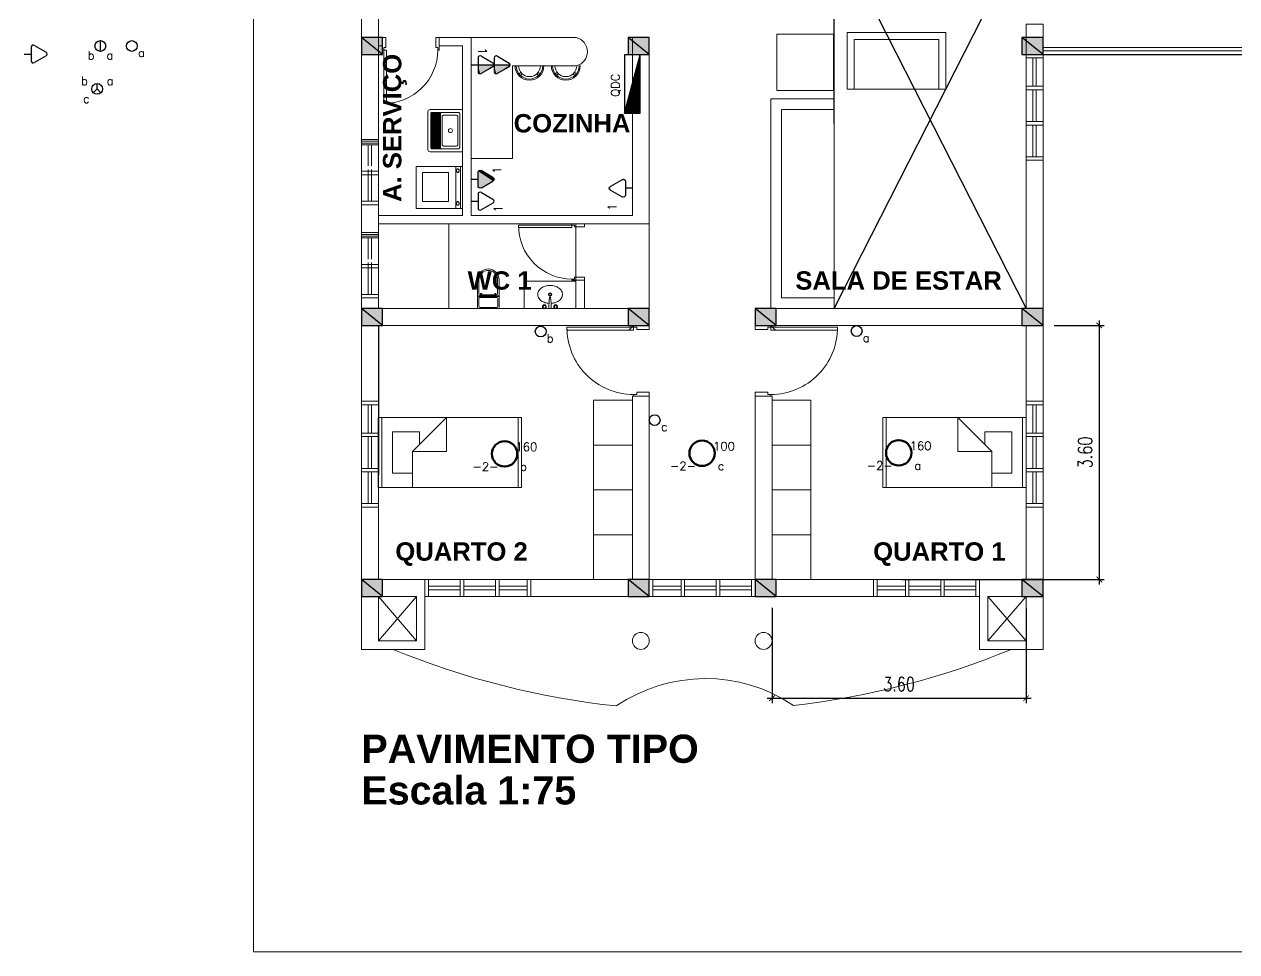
# Model space of a CAD drawing. Header units: millimetres. Extents: x 4395 to 8806, y 1896 to 3880.
# Drawn here: x 4394.7 to 4411.88, y 1931.1 to 1944.24 of the extents above; entities that cross this region are included whole.
import ezdxf
from ezdxf.enums import TextEntityAlignment as Align

# ---------------------------------------------------------------- set-up
doc = ezdxf.new("R2010")
doc.units = ezdxf.units.MM
doc.linetypes.add('ACAD_ISO03W100', pattern=[30, 12, -18])
doc.linetypes.add('Contínuo', pattern=[0])
for name, color, linetype, lineweight in [('C-Moveis', 7, 'Continuous', 5), ('C-Paredes-Acessorios', 20, 'Continuous', 5), ('C-Peças-Diversos', 7, 'Continuous', 5), ('C-Portas', 7, 'Continuous', 5), ('C-Texto', 4, 'Continuous', 9), ('ILUMINAÇÃO', 1, 'Contínuo', 50), ('Quadros', 1, 'Continuous', 25), ('TOMADAS', 1, 'Continuous', 25)]:
    doc.layers.add(name, color=color, linetype=linetype, lineweight=lineweight)
doc.layers.add('C-Pilares', color=7, linetype='Continuous', plot=False)
doc.layers.add('INTERRUPTORES', color=1, linetype='Continuous')
doc.styles.add('BOLD', font='arialbd.ttf')
doc.styles.add('COTAS', font='romans.shx', dxfattribs={"width": 0.75})
doc.styles.add('RomanS', font='romans.shx')
doc.dimstyles.new('COTAS_100', dxfattribs={"dimscale": 100, "dimtxt": 0.002, "dimasz": 0.0008, "dimexe": 0.0007, "dimexo": 0.004, "dimgap": 0.001, "dimtad": 1, "dimzin": 4, "dimdsep": 46, "dimtxsty": 'COTAS', "dimblk1": 'ARCHTICK', "dimblk2": 'ARCHTICK', "dimsah": 1, "dimcen": 0.003, "dimdle": 0.0007, "dimaunit": 1, "dimadec": 0, "dimazin": 0, "dimtfac": 1, "dimtix": 1, "dimtmove": 0, "dimatfit": 3, "dimldrblk": 'ARCHTICK', "dimfxl": 1, "dimtolj": 1, "dimtzin": 0, "dimarcsym": 0})

# ---------------------------------------------------------------- blocks, each defined once
blk = doc.blocks.new('Vas-a-pl')
for p, q in [((2, 17), (2, -17)), ((53, 19), (4, 19)), ((4, 15), (4, -15)), ((19.5, 17), (6, 17)), ((21.5, 15), (21.5, -15)), ((23.2, 19), (23.2, -19)), ((24.6, 19), (24.6, -19)), ((25, 13.5), (25, 11.5)), ((28.5, 13.5), (25, 13.5)), ((28.5, 11.5), (25, 11.5)), ((26.5, 14.5), (26.5, -14.5)), ((53, 16.5), (28.5, 16.5)), ((28.5, 13.5), (28.5, 11.5)), ((4, -19), (53, -19)), ((6, -17), (19.5, -17)), ((25, -11.5), (25, -13.5)), ((25, -11.5), (28.5, -11.5)), ((25, -13.5), (28.5, -13.5)), ((28.5, -11.5), (28.5, -13.5)), ((28.5, -16.5), (53, -16.5))]:
    blk.add_line(p, q)
for centre, radius, start, end in [((4, 17), 2, 90, 180), ((6, 15), 2, 90, 180), ((19.5, 15), 2, 0, 90), ((28.5, 14.5), 2, 90, 180), ((53, 0), 19, 270, 90), ((53, 0), 16.5, 0, 90), ((53, 0), 16.5, 270, 0), ((4, -17), 2, 180, 270), ((6, -15), 2, 180, 270), ((19.5, -15), 2, 270, 0), ((28.5, -14.5), 2, 180, 270)]:
    blk.add_arc(centre, radius, start, end)
blk = doc.blocks.new('Lvt-b-pl')
for p, q in [((5.5, 0.1), (5.5, 1.9)), ((5.5, 0.1), (5.5, -1.7)), ((25.5, 0.1), (25.5, 0.9)), ((25.5, 0.1), (25.5, -0.7))]:
    blk.add_line(p, q)
for points in [[(46.5, 0, 0.073281), (45.2, 8.7, 0.084248), (41.8, 15.6, 0.106469), (36.3, 20.5, 0.130159), (30.5, 22, 0.130159), (24.7, 20.5, 0.106469), (19.2, 15.6, 0.084248), (15.8, 8.7, 0.058268), (14.6, 1.8, 0.073281)], [(14.5, -1.6, 0.059592), (15.8, -8.7, 0.084248), (19.2, -15.6, 0.106469), (24.7, -20.5, 0.130159), (30.5, -22, 0.130159), (36.3, -20.5, 0.106469), (41.8, -15.6, 0.084248), (45.2, -8.7, 0.073281), (46.5, 0, 0.073281)]]:
    blk.add_lwpolyline(points, format="xyb")
for centre, radius in [((8.5, 10.1), 3.5), ((8.5, 10.1), 2.5), ((8.5, 10.1), 2.4), ((30.5, 0), 3), ((30.5, 0), 1.75), ((8.5, -9.9), 3.5), ((8.5, -9.9), 2.5), ((8.5, -9.9), 2.4)]:
    blk.add_circle(centre, radius)
for centre, radius, start, end in [((5.7, 1.9), 0.2, 89.1103, 180), ((1.3, -282.9), 285, 85.161, 89.1103), ((25.3, 0.9), 0.2, 0, 85.161), ((5.7, -1.7), 0.2, 180, 270.8897), ((1.3, 283), 285, 270.8897, 274.839), ((25.3, -0.7), 0.2, 274.839, 0)]:
    blk.add_arc(centre, radius, start, end)
blk = doc.blocks.new('tanque_05')
for p, q in [((-0.258, -0.325), (0.258, -0.325)), ((0.258, -0.331), (-0.258, -0.331)), ((-0.258, -0.345), (0.258, -0.345)), ((0.258, -0.351), (-0.258, -0.351)), ((-0.258, -0.365), (0.258, -0.365)), ((0.258, -0.372), (-0.258, -0.372)), ((-0.258, -0.386), (0.258, -0.386)), ((0.258, -0.392), (-0.258, -0.392)), ((-0.258, -0.406), (0.258, -0.406)), ((0.258, -0.412), (-0.258, -0.412)), ((-0.258, -0.426), (0.258, -0.426)), ((-0.251, -0.447), (0.251, -0.447))]:
    blk.add_line(p, q)
for points in [[(-0.269, -0.492), (0.269, -0.492, 0.414214), (0.299, -0.461), (0.299, -0.01, 0.414214), (0.289, 0), (-0.289, 0, 0.414214), (-0.299, -0.01), (-0.299, -0.461, 0.414214)], [(-0.198, -0.289), (0.198, -0.289, 0.414214), (0.218, -0.269), (0.218, -0.086, 0.414214), (0.198, -0.066), (-0.198, -0.066, 0.414214), (-0.218, -0.086), (-0.218, -0.269, 0.414214)]]:
    blk.add_lwpolyline(points, format="xyb", close=True)
for points in [[(0.258, -0.281), (0.258, -0.061, 0.414214), (0.238, -0.041), (-0.238, -0.041, 0.414214), (-0.258, -0.061), (-0.258, -0.281)], [(-0.258, -0.282), (-0.258, -0.301, 0.414214), (-0.248, -0.311), (-0.236, -0.311), (0.234, -0.311), (0.248, -0.311, 0.414214), (0.258, -0.301), (0.258, -0.282)], [(-0.258, -0.309), (-0.258, -0.431, 0.414214), (-0.238, -0.451), (0.238, -0.451, 0.414214), (0.258, -0.431), (0.258, -0.309, 0.414214)]]:
    blk.add_lwpolyline(points, format="xyb")
blk.add_lwpolyline([(0.258, -0.432), (-0.258, -0.432)])
blk.add_circle((0, -0.172), 0.0284)
blk = doc.blocks.new('maq. lavar _01')
for p, q in [((0.033, 0.295), (0.033, -0.304)), ((0.13, 0.295), (0.033, 0.295)), ((0.063, 0.295), (0.063, -0.304)), ((0.13, 0.295), (0.692, 0.295)), ((0.13, -0.304), (0.13, 0.295)), ((0.692, 0.295), (0.692, -0.304)), ((0.033, -0.304), (0.13, -0.304)), ((0.692, -0.304), (0.13, -0.304)), ((0.648, -0.304), (0.632, -0.304))]:
    blk.add_line(p, q)
for points in [[(0.102, 0.247, 0.130158), (0.095, 0.245, 0.106469), (0.088, 0.239, 0.084248), (0.084, 0.231, 0.073281), (0.083, 0.221, 0.073281), (0.084, 0.211, 0.084248), (0.088, 0.203, 0.106469), (0.095, 0.197, 0.130158), (0.102, 0.195, 0.130158), (0.108, 0.197, 0.106469), (0.115, 0.203, 0.084248), (0.119, 0.211, 0.073281), (0.12, 0.221, 0.073281), (0.119, 0.231, 0.084248), (0.115, 0.239, 0.106469), (0.108, 0.245, 0.130158)], [(0.102, -0.217, 0.130158), (0.095, -0.219, 0.106469), (0.088, -0.225, 0.084248), (0.084, -0.233, 0.073281), (0.083, -0.243, 0.073281), (0.084, -0.253, 0.084248), (0.088, -0.261, 0.106469), (0.095, -0.267, 0.130158), (0.102, -0.269, 0.130158), (0.108, -0.267, 0.106469), (0.115, -0.261, 0.084248), (0.119, -0.253, 0.073281), (0.12, -0.243, 0.073281), (0.119, -0.233, 0.084248), (0.115, -0.225, 0.106469), (0.108, -0.219, 0.130158)]]:
    blk.add_lwpolyline(points, format="xyb", close=True)
blk.add_lwpolyline([(0.235, -0.217), (0.235, 0.193), (0.599, 0.193), (0.599, -0.217)], close=True)
blk = doc.blocks.new('d9-2')
at = {"layer": 'C-Portas'}
for p, q in [((-0.06, 0.2), (-0.06, 1.05)), ((-0.06, 1.05), (-0.02, 1.05)), ((-0.02, 1.05), (-0.02, 0.2)), ((-0.88, 0.2), (-0.9, 0.2)), ((-0.9, 0.2), (-0.9, 0)), ((-0.88, 0.16), (-0.88, 0.2)), ((-0.85, 0.16), (-0.88, 0.16)), ((-0.85, 0), (-0.85, 0.16)), ((-0.02, 0.2), (-0.06, 0.2)), ((-0.05, 0), (-0.05, 0.16)), ((-0.05, 0.16), (-0.02, 0.16)), ((-0.02, 0.16), (-0.02, 0.2)), ((-0.02, 0.2), (0, 0.2)), ((0, 0.2), (0, 0)), ((-0.9, 0), (-0.85, 0)), ((0, 0), (-0.05, 0))]:
    blk.add_line(p, q, dxfattribs=at)
blk.add_arc((-0.03, 0.2), 0.85, 89.3299, 180, dxfattribs=at)
blk = doc.blocks.new('A$C2A3D30EB')
at = {"layer": 'C-Pilares'}
for color, points in [(6, [(0, 0), (24, 30), (0, 30)]), (6, [(24, 30), (0, 30), (0, 0)]), (135, [(24, 30), (0, 0), (24, 0)])]:
    blk.add_hatch(color=color, dxfattribs=at).paths.add_polyline_path(points)
blk.add_line((24, 30), (0, 0), dxfattribs=at)
at = {"layer": 'C-Pilares', "color": 7}
blk.add_lwpolyline([(0, 0), (24, 0), (24, 30), (0, 30)], close=True, dxfattribs=at)
blk = doc.blocks.new('RECTANG')
for p, q in [((1, 1), (0, 1)), ((0, 1), (0, 0)), ((1, 0), (1, 1)), ((0, 0), (1, 0))]:
    blk.add_line(p, q)
blk = doc.blocks.new('A$C7F7D7C09')
at = {"layer": 'C-Moveis'}
for p, q in [((0.051, 0), (0.051, 0.991)), ((0.483, 0.508), (0.965, 0.991)), ((0.965, 0.991), (0.965, 0.508)), ((1.981, 0.991), (1.981, 0)), ((0.584, 0.787), (0.203, 0.787)), ((0.203, 0.787), (0.203, 0.203)), ((0.584, 0.61), (0.584, 0.787)), ((0.483, 0), (0.483, 0.508)), ((0.965, 0.508), (0.483, 0.508)), ((0.203, 0.203), (0.483, 0.203))]:
    blk.add_line(p, q, dxfattribs=at)
at = {"layer": 'C-Moveis', "xscale": 2.032000000006519, "yscale": 0.9906000000191852, "zscale": 2.032000000006519, "rotation": 180}
blk.add_blockref('RECTANG', (2.032, 0.991), dxfattribs=at)
blk = doc.blocks.new('TEBAI01')
for p, q in [((-1.62, 1.95), (-0.35, 4.14)), ((0.35, 4.14), (1.63, 1.92)), ((-1.3, 1.32), (1.28, 1.32)), ((0, 0), (0, 1.32))]:
    blk.add_line(p, q)
for centre, start, end in [((0, 3.97), 26.0479, 153.9521), ((-1.3, 1.71), 143.1332, 270.777), ((1.3, 1.71), 267.1811, 32.5689)]:
    blk.add_arc(centre, 0.393, start, end)
at = {"style": 'RomanS', "flags": 8}
for tag, p in [('020', (-5.03, 2.2)), ('001', (3.56, 2.23))]:
    blk.add_attdef(tag, text='', height=1.6, dxfattribs=at).set_placement(p, align=Align.MIDDLE_CENTER)
blk = doc.blocks.new('TEMED02')
for p, q in [((-1.62, 1.95), (-0.35, 4.14)), ((0, 1.32), (0, 4.36)), ((0.35, 4.14), (1.63, 1.92)), ((-1.3, 1.32), (1.28, 1.32)), ((0, 0), (0, 1.32))]:
    blk.add_line(p, q)
for centre, start, end in [((0, 3.97), 26.0479, 153.9521), ((-1.3, 1.71), 143.1332, 270.777), ((1.3, 1.71), 267.1811, 32.5689)]:
    blk.add_arc(centre, 0.393, start, end)
at = {"linetype": 'Continuous'}
for points in [[(0, 4.36), (1.63, 1.92), (0.21, 4.3)], [(1.63, 1.92), (0, 4.36), (1.69, 1.72)], [(0, 1.32), (1.69, 1.72), (0, 4.36)], [(0.35, 4.14), (0.21, 4.3), (1.63, 1.92)], [(1.69, 1.72), (0, 1.32), (1.64, 1.52)], [(1.28, 1.32), (1.64, 1.52), (0, 1.32)], [(1.64, 1.52), (1.28, 1.32), (1.49, 1.37)]]:
    blk.add_solid(points, dxfattribs=at)
at = {"style": 'RomanS', "flags": 8}
for tag, p in [('020', (-4.96, 2.19)), ('001', (3.39, 2.17))]:
    blk.add_attdef(tag, text='', height=1.6, dxfattribs=at).set_placement(p, align=Align.MIDDLE_CENTER)
blk = doc.blocks.new('TEALT03')
for p, q in [((-1.62, 1.95), (-0.35, 4.14)), ((0.35, 4.14), (1.63, 1.92)), ((-1.3, 1.32), (1.28, 1.32)), ((0, 0), (0, 1.32))]:
    blk.add_line(p, q)
for centre, start, end in [((0, 3.97), 26.0479, 153.9521), ((-1.3, 1.71), 143.1332, 270.777), ((1.3, 1.71), 267.1811, 32.5689)]:
    blk.add_arc(centre, 0.393, start, end)
at = {"linetype": 'Continuous'}
for points in [[(-1.62, 1.95), (1.49, 1.37), (-0.35, 4.14)], [(-0.35, 4.14), (1.64, 1.52), (-0.21, 4.3)], [(1.64, 1.52), (-0.35, 4.14), (1.49, 1.37)], [(-0.21, 4.3), (1.69, 1.72), (0, 4.36)], [(1.69, 1.72), (-0.21, 4.3), (1.64, 1.52)], [(0, 4.36), (1.63, 1.92), (0.21, 4.3)], [(1.63, 1.92), (0, 4.36), (1.69, 1.72)], [(0.35, 4.14), (0.21, 4.3), (1.63, 1.92)], [(-1.69, 1.75), (1.28, 1.32), (-1.62, 1.95)], [(1.28, 1.32), (-1.69, 1.75), (-1.31, 1.32)], [(-1.66, 1.54), (-1.31, 1.32), (-1.69, 1.75)], [(-1.31, 1.32), (-1.66, 1.54), (-1.51, 1.38)], [(1.49, 1.37), (-1.62, 1.95), (1.28, 1.32)]]:
    blk.add_solid(points, dxfattribs=at)
at = {"style": 'RomanS', "flags": 8}
for tag, p in [('020', (-4.82, 2.03)), ('001', (3.51, 2.07))]:
    blk.add_attdef(tag, text='', height=1.6, dxfattribs=at).set_placement(p, align=Align.MIDDLE_CENTER)
blk = doc.blocks.new('Ir1s01')
blk.add_circle((0, 1.02), 1.02)
at = {"style": 'RomanS', "flags": 8}
blk.add_attdef('009', text='', height=1.6, dxfattribs=at).set_placement((1.81, 2.29), align=Align.MIDDLE_CENTER)
blk = doc.blocks.new('Ir3s03')
for p, q in [((0, 1.02), (-0.72, 0.3)), ((0, 1.02), (0, 2.03)), ((0.72, 0.3), (0, 1.02)), ((0, 1.02), (0, 1.02))]:
    blk.add_line(p, q)
blk.add_circle((0, 1.02), 1.02)
at = {"style": 'RomanS', "flags": 8}
for tag, p in [('030', (-1.77, 2.54)), ('009', (1.79, 2.54)), ('031', (-2.03, -0.12))]:
    blk.add_attdef(tag, text='', height=1.6, dxfattribs=at).set_placement(p, align=Align.MIDDLE_CENTER)
blk = doc.blocks.new('IR2S02')
blk.add_line((0, 0), (0, 2.03))
blk.add_circle((0, 1.02), 1.02)
at = {"style": 'RomanS', "flags": 8}
for tag, p in [('030', (-1.74, 2.3)), ('009', (1.81, 2.29))]:
    blk.add_attdef(tag, text='', height=1.6, dxfattribs=at).set_placement(p, align=Align.MIDDLE_CENTER)
blk = doc.blocks.new('*X84')
at = {"color": 0, "linetype": 'Continuous'}
for p, q in [((0.12, 0), (0.12, 2.97)), ((0.25, 0), (0.25, 2.93)), ((0.37, 0), (0.37, 2.9)), ((0.5, 0), (0.5, 2.86)), ((0.62, 0), (0.62, 2.83)), ((0.75, 0), (0.75, 2.8)), ((0.87, 0), (0.87, 2.76)), ((1, 0), (1, 2.73)), ((1.12, 0), (1.12, 2.69)), ((1.25, 0), (1.25, 2.66)), ((1.38, 0), (1.38, 2.62)), ((1.5, 0), (1.5, 2.59)), ((1.62, 0), (1.62, 2.56)), ((1.75, 0), (1.75, 2.52)), ((1.88, 0), (1.88, 2.49)), ((2, 0), (2, 2.45)), ((2.12, 0), (2.12, 2.42)), ((2.25, 0), (2.25, 2.39)), ((2.38, 0), (2.38, 2.35)), ((2.5, 0), (2.5, 2.32)), ((2.62, 0), (2.62, 2.28)), ((2.75, 0), (2.75, 2.25)), ((2.88, 0), (2.88, 2.22)), ((3, 0), (3, 2.18)), ((3.12, 0), (3.12, 2.15)), ((3.25, 0), (3.25, 2.11)), ((3.37, 0), (3.37, 2.08)), ((3.5, 0), (3.5, 2.05)), ((3.62, 0), (3.62, 2.01)), ((3.75, 0), (3.75, 1.98)), ((3.87, 0), (3.87, 1.94)), ((4, 0), (4, 1.91)), ((4.12, 0), (4.12, 1.88)), ((4.25, 0), (4.25, 1.84)), ((4.37, 0), (4.37, 1.81)), ((4.5, 0), (4.5, 1.77)), ((4.62, 0), (4.62, 1.74)), ((4.75, 0), (4.75, 1.7)), ((4.87, 0), (4.87, 1.67)), ((5, 0), (5, 1.64)), ((5.12, 0), (5.12, 1.6)), ((5.25, 0), (5.25, 1.57)), ((5.37, 0), (5.37, 1.53)), ((5.5, 0), (5.5, 1.5)), ((5.62, 0), (5.62, 1.47)), ((5.75, 0), (5.75, 1.43)), ((5.87, 0), (5.87, 1.4)), ((6, 0), (6, 1.36)), ((6.12, 0), (6.12, 1.33)), ((6.25, 0), (6.25, 1.3)), ((6.37, 0), (6.37, 1.26)), ((6.5, 0), (6.5, 1.23)), ((6.62, 0), (6.62, 1.19)), ((6.75, 0), (6.75, 1.16)), ((6.87, 0), (6.87, 1.12)), ((7, 0), (7, 1.09)), ((7.12, 0), (7.12, 1.06)), ((7.25, 0), (7.25, 1.02)), ((7.37, 0), (7.37, 0.99)), ((7.5, 0), (7.5, 0.95)), ((7.62, 0), (7.62, 0.92)), ((7.75, 0), (7.75, 0.89)), ((7.87, 0), (7.87, 0.85)), ((8, 0), (8, 0.82)), ((8.12, 0), (8.12, 0.78)), ((8.25, 0), (8.25, 0.75)), ((8.37, 0), (8.37, 0.72)), ((8.5, 0), (8.5, 0.68)), ((8.62, 0), (8.62, 0.65)), ((8.75, 0), (8.75, 0.61)), ((8.87, 0), (8.87, 0.58)), ((9, 0), (9, 0.55)), ((9.12, 0), (9.12, 0.51)), ((9.25, 0), (9.25, 0.48)), ((9.37, 0), (9.37, 0.44)), ((9.5, 0), (9.5, 0.41)), ((9.62, 0), (9.62, 0.37)), ((9.75, 0), (9.75, 0.34)), ((9.87, 0), (9.87, 0.31)), ((10, 0), (10, 0.27)), ((10.12, 0), (10.12, 0.24)), ((10.25, 0), (10.25, 0.2)), ((10.38, 0), (10.38, 0.17)), ((10.5, 0), (10.5, 0.14)), ((10.62, 0), (10.62, 0.1)), ((10.75, 0), (10.75, 0.07)), ((10.88, 0), (10.88, 0.03))]:
    blk.add_line(p, q, dxfattribs=at)
blk = doc.blocks.new('Qdc01')
at = {"linetype": 'Continuous'}
for p, q in [((5.47, 1.53), (-5.53, 1.53)), ((-5.53, 1.53), (-5.53, -1.47)), ((-5.53, 1.53), (5.47, -1.47)), ((5.47, -1.47), (5.47, 1.53)), ((-5.53, -1.47), (5.47, -1.47))]:
    blk.add_line(p, q, dxfattribs=at)
blk.add_blockref('*X84', (-5.53, -1.47), dxfattribs=at)
at = {"linetype": 'Continuous', "style": 'RomanS', "flags": 8}
blk.add_attdef('002', text='', height=1.6, dxfattribs=at).set_placement((-0.27, 3.23), align=Align.MIDDLE_CENTER)
blk.add_attdef('020', text='', height=1.6, dxfattribs=at).set_placement((-0.03, -2.9), align=Align.MIDDLE_RIGHT)
blk = doc.blocks.new('A$C0BD3781F')
blk.add_circle((0.36, 0.36), 0.36)
at = {"style": 'RomanS', "flags": 8}
for tag, p in [('001', (0.188, 0.472)), ('009', (0.502, 0.474)), ('020', (0.356, 0.232))]:
    blk.add_attdef(tag, text='', height=0.16, dxfattribs=at).set_placement(p, align=Align.MIDDLE_CENTER)
blk = doc.blocks.new('_ArchTick')
at = {"color": 0, "linetype": 'ByBlock', "const_width": 0.15}
blk.add_lwpolyline([(-0.5, -0.5), (0.5, 0.5)], dxfattribs=at)
blk = doc.blocks.new('*D95')
at = {"layer": 'Defpoints', "color": 0, "transparency": 16777216}
for p in [(4408.899, 1939.972), (4406.739, 1936.372), (4409.936, 1936.372)]:
    blk.add_point(p, dxfattribs=at)
at = {"layer": 'INTERRUPTORES', "color": 0, "lineweight": -2, "transparency": 16777216}
for p, q in [((4409.299, 1939.972), (4410.006, 1939.972)), ((4409.936, 1940.042), (4409.936, 1936.302)), ((4407.139, 1936.372), (4410.006, 1936.372))]:
    blk.add_line(p, q, dxfattribs=at)
at = {"layer": 'INTERRUPTORES', "color": 0, "lineweight": -2, "transparency": 16777216, "xscale": 0.08, "yscale": 0.08, "zscale": 0.08}
for p, rotation in [((4409.936, 1939.972), 90), ((4409.936, 1936.372), 270)]:
    blk.add_blockref('_ArchTick', p, dxfattribs=dict(at, rotation=rotation))
at = {"layer": 'INTERRUPTORES', "color": 0, "transparency": 16777216, "insert": (4409.736, 1938.172), "char_height": 0.2, "attachment_point": 5, "rotation": 90, "style": 'COTAS'}
blk.add_mtext('\\A1;3.60', dxfattribs=at)
blk = doc.blocks.new('*D96')
at = {"layer": 'Defpoints', "color": 0, "transparency": 16777216}
for p in [(4405.299, 1936.372), (4408.899, 1936.372), (4408.899, 1934.69)]:
    blk.add_point(p, dxfattribs=at)
at = {"layer": 'INTERRUPTORES', "color": 0, "lineweight": -2, "transparency": 16777216}
for p, q in [((4405.299, 1935.972), (4405.299, 1934.62)), ((4408.899, 1935.972), (4408.899, 1934.62)), ((4405.229, 1934.69), (4408.969, 1934.69))]:
    blk.add_line(p, q, dxfattribs=at)
at = {"layer": 'INTERRUPTORES', "color": 0, "lineweight": -2, "transparency": 16777216, "xscale": 0.08, "yscale": 0.08, "zscale": 0.08, "rotation": 180}
blk.add_blockref('_ArchTick', (4405.299, 1934.69), dxfattribs=at)
at = {"layer": 'INTERRUPTORES', "color": 0, "lineweight": -2, "transparency": 16777216, "xscale": 0.08, "yscale": 0.08, "zscale": 0.08}
blk.add_blockref('_ArchTick', (4408.899, 1934.69), dxfattribs=at)
at = {"layer": 'INTERRUPTORES', "color": 0, "transparency": 16777216, "insert": (4407.099, 1934.89), "char_height": 0.2, "attachment_point": 5, "style": 'COTAS'}
blk.add_mtext('\\A1;3.60', dxfattribs=at)

msp = doc.modelspace()

# ---------------------------------------------------------------- linework, layer by layer
for p, q in [((4406.181, 1942.834), (4406.181, 1945.552)), ((4406.181, 1945.552), (4408.899, 1940.212)), ((4406.181, 1940.212), (4408.899, 1945.552)), ((4399.719, 1939.972), (4399.719, 1937.856)), ((4403.269, 1939.905), (4403.336, 1939.972))]:
    msp.add_line(p, q)
at = {"layer": 'C-Moveis'}
for p, q in [((4402.564, 1943.652), (4402.581, 1943.652)), ((4401.739, 1943.558), (4401.712, 1943.537)), ((4401.759, 1943.537), (4401.736, 1943.512)), ((4401.964, 1943.537), (4401.987, 1943.512)), ((4401.984, 1943.558), (4402.011, 1943.537)), ((4402.254, 1943.558), (4402.227, 1943.537)), ((4402.273, 1943.537), (4402.25, 1943.512)), ((4402.479, 1943.537), (4402.502, 1943.512)), ((4402.498, 1943.558), (4402.525, 1943.537)), ((4402.769, 1938.912), (4402.769, 1936.372)), ((4403.319, 1938.912), (4402.769, 1938.912)), ((4405.299, 1938.912), (4405.849, 1938.912)), ((4405.849, 1938.912), (4405.849, 1936.372)), ((4402.769, 1938.277), (4403.319, 1938.277)), ((4405.849, 1938.277), (4405.299, 1938.277)), ((4402.769, 1937.642), (4403.319, 1937.642)), ((4405.849, 1937.642), (4405.299, 1937.642)), ((4402.769, 1937.007), (4403.319, 1937.007)), ((4405.849, 1937.007), (4405.299, 1937.007))]:
    msp.add_line(p, q, dxfattribs=at)
for points in [[(4406.168, 1943.301), (4406.168, 1944.101), (4405.368, 1944.101), (4405.368, 1943.301)], [(4407.764, 1943.322), (4407.764, 1944.122), (4406.364, 1944.122), (4406.364, 1943.322)], [(4407.664, 1943.322), (4407.664, 1944.022), (4406.464, 1944.022), (4406.464, 1943.322)], [(4406.181, 1940.212), (4406.181, 1943.182), (4405.281, 1943.182), (4405.281, 1940.212)], [(4406.181, 1940.362), (4406.181, 1943.032), (4405.431, 1943.032), (4405.431, 1940.362)]]:
    msp.add_lwpolyline(points, close=True, dxfattribs=at)
for centre, radius in [((4401.861, 1943.652), 0.205), ((4401.861, 1943.652), 0.188), ((4401.861, 1943.652), 0.154), ((4402.376, 1943.652), 0.205), ((4402.376, 1943.652), 0.188), ((4402.376, 1943.652), 0.154)]:
    msp.add_arc(centre, radius, 180, 0, dxfattribs=at)
at = {"layer": 'C-Paredes-Acessorios'}
for p, q in [((4399.479, 1949.632), (4399.479, 1940.212)), ((4399.719, 1949.332), (4399.719, 1941.287)), ((4408.899, 1944.24), (4408.899, 1943.812)), ((4409.139, 1944.24), (4408.899, 1944.24)), ((4409.139, 1944.24), (4409.139, 1944.052)), ((4399.479, 1944.052), (4399.779, 1944.052)), ((4399.719, 1943.932), (4399.779, 1943.932)), ((4399.779, 1944.052), (4399.779, 1943.932)), ((4400.579, 1944.052), (4401.033, 1944.052)), ((4400.579, 1944.052), (4400.579, 1943.932)), ((4400.913, 1943.932), (4400.579, 1943.932)), ((4400.913, 1943.932), (4400.913, 1941.532)), ((4401.033, 1944.052), (4401.033, 1941.532)), ((4403.319, 1944.052), (4403.319, 1941.532)), ((4403.559, 1944.052), (4403.319, 1944.052)), ((4403.559, 1944.052), (4403.319, 1944.052)), ((4403.559, 1944.052), (4403.559, 1943.812)), ((4403.559, 1944.052), (4403.559, 1939.972)), ((4403.559, 1944.052), (4403.559, 1943.812)), ((4409.139, 1944.052), (4409.139, 1942.737)), ((4408.899, 1943.812), (4408.899, 1942.737)), ((4408.899, 1942.362), (4408.899, 1943.812)), ((4408.899, 1943.812), (4409.139, 1943.812)), ((4408.994, 1943.762), (4408.994, 1943.362)), ((4409.044, 1943.762), (4409.044, 1943.362)), ((4409.139, 1943.912), (4414.959, 1943.912)), ((4409.139, 1943.862), (4414.959, 1943.862)), ((4409.139, 1942.362), (4409.139, 1943.812)), ((4401.673, 1943.652), (4401.656, 1943.652)), ((4402.049, 1943.652), (4402.067, 1943.652)), ((4402.188, 1943.652), (4402.171, 1943.652)), ((4408.994, 1943.312), (4408.994, 1942.862)), ((4409.044, 1943.312), (4409.044, 1942.862)), ((4408.994, 1942.362), (4408.994, 1942.812)), ((4409.044, 1942.362), (4409.044, 1942.812)), ((4399.719, 1942.582), (4399.479, 1942.582)), ((4399.719, 1942.582), (4399.479, 1942.582)), ((4399.719, 1942.582), (4399.479, 1942.582)), ((4399.719, 1942.582), (4399.479, 1942.582)), ((4399.719, 1942.582), (4399.479, 1942.582)), ((4399.479, 1941.732), (4399.479, 1942.582)), ((4399.719, 1942.582), (4399.479, 1942.582)), ((4399.719, 1942.557), (4399.479, 1942.557)), ((4399.719, 1941.732), (4399.719, 1942.582)), ((4401.621, 1942.337), (4401.033, 1942.337)), ((4408.899, 1942.312), (4408.899, 1940.212)), ((4408.899, 1942.312), (4409.139, 1942.312)), ((4409.139, 1942.312), (4409.139, 1938.897)), ((4399.479, 1941.707), (4399.479, 1941.707)), ((4399.479, 1941.707), (4399.479, 1941.707)), ((4399.479, 1941.707), (4399.479, 1941.707)), ((4399.479, 1941.707), (4399.479, 1941.707)), ((4399.479, 1941.707), (4399.479, 1941.707)), ((4399.479, 1941.707), (4399.479, 1941.707)), ((4399.719, 1941.682), (4399.479, 1941.682)), ((4399.719, 1941.682), (4399.479, 1941.682)), ((4399.719, 1941.682), (4399.479, 1941.682)), ((4399.719, 1941.682), (4399.479, 1941.682)), ((4399.719, 1941.682), (4399.479, 1941.682)), ((4399.719, 1941.682), (4399.479, 1941.682)), ((4399.719, 1941.682), (4399.479, 1941.682)), ((4399.719, 1941.682), (4399.479, 1941.682)), ((4399.719, 1941.682), (4399.479, 1941.682)), ((4399.719, 1941.682), (4399.479, 1941.682)), ((4399.719, 1941.682), (4399.479, 1941.682)), ((4399.719, 1941.682), (4399.479, 1941.682)), ((4399.719, 1941.682), (4399.479, 1941.682)), ((4399.719, 1941.682), (4399.479, 1941.682)), ((4399.719, 1941.682), (4399.479, 1941.682)), ((4399.719, 1941.682), (4399.479, 1941.682)), ((4399.719, 1941.682), (4399.479, 1941.682)), ((4399.574, 1941.757), (4399.574, 1941.732)), ((4399.624, 1941.757), (4399.624, 1941.732)), ((4399.719, 1941.707), (4399.719, 1941.707)), ((4399.719, 1941.532), (4400.913, 1941.532)), ((4401.033, 1941.532), (4403.319, 1941.532)), ((4399.719, 1941.412), (4403.559, 1941.412)), ((4400.719, 1940.212), (4400.719, 1941.412)), ((4402.519, 1940.612), (4402.519, 1941.412)), ((4399.719, 1941.262), (4399.479, 1941.262)), ((4399.719, 1941.262), (4399.479, 1941.262)), ((4399.719, 1941.262), (4399.479, 1941.262)), ((4399.719, 1941.262), (4399.479, 1941.262)), ((4399.719, 1941.262), (4399.479, 1941.262)), ((4399.479, 1940.412), (4399.479, 1941.262)), ((4399.719, 1941.262), (4399.479, 1941.262)), ((4399.479, 1941.237), (4399.479, 1938.897)), ((4399.719, 1941.237), (4399.479, 1941.237)), ((4399.719, 1940.412), (4399.719, 1941.262)), ((4399.719, 1941.237), (4399.719, 1940.212)), ((4402.519, 1940.212), (4402.519, 1940.612)), ((4402.519, 1940.612), (4402.639, 1940.612)), ((4402.639, 1940.212), (4402.639, 1940.612)), ((4399.479, 1940.387), (4399.479, 1940.387)), ((4399.479, 1940.387), (4399.479, 1940.387)), ((4399.479, 1940.387), (4399.479, 1940.387)), ((4399.479, 1940.387), (4399.479, 1940.387)), ((4399.479, 1940.387), (4399.479, 1940.387)), ((4399.479, 1940.387), (4399.479, 1940.387)), ((4399.719, 1940.362), (4399.479, 1940.362)), ((4399.719, 1940.362), (4399.479, 1940.362)), ((4399.719, 1940.362), (4399.479, 1940.362)), ((4399.719, 1940.362), (4399.479, 1940.362)), ((4399.719, 1940.362), (4399.479, 1940.362)), ((4399.719, 1940.362), (4399.479, 1940.362)), ((4399.719, 1940.362), (4399.479, 1940.362)), ((4399.719, 1940.362), (4399.479, 1940.362)), ((4399.719, 1940.362), (4399.479, 1940.362)), ((4399.719, 1940.362), (4399.479, 1940.362)), ((4399.719, 1940.362), (4399.479, 1940.362)), ((4399.719, 1940.362), (4399.479, 1940.362)), ((4399.719, 1940.362), (4399.479, 1940.362)), ((4399.719, 1940.362), (4399.479, 1940.362)), ((4399.719, 1940.362), (4399.479, 1940.362)), ((4399.719, 1940.362), (4399.479, 1940.362)), ((4399.719, 1940.362), (4399.479, 1940.362)), ((4399.574, 1940.437), (4399.574, 1940.412)), ((4399.624, 1940.437), (4399.624, 1940.412)), ((4399.719, 1940.387), (4399.719, 1940.387)), ((4399.719, 1940.212), (4399.719, 1940.362)), ((4399.719, 1940.212), (4403.559, 1940.212)), ((4399.719, 1940.212), (4400.819, 1940.212)), ((4403.559, 1939.972), (4403.559, 1940.212)), ((4403.559, 1939.972), (4403.559, 1940.212)), ((4405.059, 1940.212), (4408.899, 1940.212)), ((4405.059, 1939.972), (4405.059, 1940.212)), ((4399.719, 1939.972), (4399.719, 1938.897)), ((4399.719, 1939.972), (4403.559, 1939.972)), ((4405.059, 1939.972), (4408.899, 1939.972)), ((4408.899, 1939.972), (4408.899, 1938.897)), ((4403.319, 1938.972), (4403.319, 1936.372)), ((4403.559, 1938.972), (4403.319, 1938.972)), ((4403.559, 1938.972), (4403.559, 1936.132)), ((4405.059, 1938.972), (4405.059, 1936.132)), ((4405.059, 1938.972), (4405.299, 1938.972)), ((4405.299, 1938.972), (4405.299, 1936.372)), ((4399.479, 1937.447), (4399.479, 1938.897)), ((4399.719, 1938.897), (4399.479, 1938.897)), ((4399.574, 1938.847), (4399.574, 1938.447)), ((4399.624, 1938.847), (4399.624, 1938.447)), ((4399.719, 1937.447), (4399.719, 1938.897)), ((4408.899, 1937.447), (4408.899, 1938.897)), ((4408.899, 1938.897), (4409.139, 1938.897)), ((4408.994, 1938.847), (4408.994, 1938.447)), ((4409.044, 1938.847), (4409.044, 1938.447)), ((4409.139, 1937.447), (4409.139, 1938.897)), ((4399.574, 1938.397), (4399.574, 1937.947)), ((4399.624, 1938.397), (4399.624, 1937.947)), ((4408.994, 1938.397), (4408.994, 1937.947)), ((4409.044, 1938.397), (4409.044, 1937.947)), ((4399.574, 1937.447), (4399.574, 1937.897)), ((4399.624, 1937.447), (4399.624, 1937.897)), ((4408.994, 1937.447), (4408.994, 1937.897)), ((4409.044, 1937.447), (4409.044, 1937.897)), ((4399.479, 1937.397), (4399.479, 1936.132)), ((4399.719, 1937.397), (4399.479, 1937.397)), ((4399.719, 1937.397), (4399.719, 1936.372)), ((4408.899, 1937.397), (4408.899, 1936.372)), ((4408.899, 1937.397), (4409.139, 1937.397)), ((4409.139, 1937.397), (4409.139, 1935.382)), ((4399.719, 1936.372), (4400.379, 1936.372)), ((4400.379, 1936.132), (4400.379, 1936.372)), ((4400.429, 1936.372), (4401.879, 1936.372)), ((4401.879, 1936.372), (4403.319, 1936.372)), ((4401.879, 1936.132), (4401.879, 1936.372)), ((4403.559, 1936.132), (4403.559, 1936.372)), ((4403.559, 1936.372), (4405.059, 1936.372)), ((4403.559, 1936.132), (4403.559, 1936.372)), ((4405.059, 1936.132), (4405.059, 1936.372)), ((4405.059, 1936.132), (4405.059, 1936.372)), ((4405.299, 1936.372), (4406.739, 1936.372)), ((4408.189, 1936.372), (4406.739, 1936.372)), ((4406.739, 1936.132), (4406.739, 1936.372)), ((4408.239, 1936.372), (4408.899, 1936.372)), ((4408.239, 1936.132), (4408.239, 1936.372)), ((4400.429, 1936.277), (4400.879, 1936.277)), ((4400.429, 1936.227), (4400.879, 1936.227)), ((4401.379, 1936.277), (4400.929, 1936.277)), ((4401.379, 1936.227), (4400.929, 1936.227)), ((4401.829, 1936.277), (4401.429, 1936.277)), ((4401.829, 1936.227), (4401.429, 1936.227)), ((4403.609, 1936.277), (4404.009, 1936.277)), ((4403.609, 1936.227), (4404.009, 1936.227)), ((4404.059, 1936.277), (4404.509, 1936.277)), ((4404.059, 1936.227), (4404.509, 1936.227)), ((4405.009, 1936.277), (4404.559, 1936.277)), ((4405.009, 1936.227), (4404.559, 1936.227)), ((4406.789, 1936.277), (4407.189, 1936.277)), ((4406.789, 1936.227), (4407.189, 1936.227)), ((4407.239, 1936.277), (4407.689, 1936.277)), ((4407.239, 1936.227), (4407.689, 1936.227)), ((4408.189, 1936.277), (4407.739, 1936.277)), ((4408.189, 1936.227), (4407.739, 1936.227)), ((4399.479, 1936.132), (4399.479, 1935.382)), ((4399.719, 1936.132), (4400.259, 1936.132)), ((4399.719, 1936.132), (4399.719, 1935.502)), ((4400.259, 1936.132), (4400.259, 1935.502)), ((4400.379, 1936.132), (4400.379, 1935.382)), ((4400.429, 1936.132), (4401.879, 1936.132)), ((4401.879, 1936.132), (4403.559, 1936.132)), ((4405.009, 1936.132), (4403.559, 1936.132)), ((4405.059, 1936.132), (4406.739, 1936.132)), ((4408.189, 1936.132), (4406.739, 1936.132)), ((4408.239, 1936.132), (4408.239, 1935.382)), ((4408.359, 1936.132), (4408.899, 1936.132)), ((4408.359, 1936.132), (4408.359, 1935.502)), ((4408.899, 1936.132), (4408.899, 1935.502)), ((4399.719, 1935.502), (4400.259, 1935.502)), ((4408.899, 1935.502), (4408.359, 1935.502)), ((4399.479, 1935.382), (4400.379, 1935.382)), ((4409.139, 1935.382), (4408.239, 1935.382))]:
    msp.add_line(p, q, dxfattribs=at)
at = {"layer": 'C-Paredes-Acessorios', "lineweight": 30}
msp.add_line((4409.139, 1943.812), (4414.959, 1943.812), dxfattribs=at)
at = {"layer": 'C-Paredes-Acessorios', "linetype": 'ACAD_ISO03W100'}
for p, q in [((4399.574, 1942.532), (4399.574, 1942.232)), ((4399.624, 1942.532), (4399.624, 1942.232)), ((4399.574, 1942.182), (4399.574, 1941.732)), ((4399.624, 1942.182), (4399.624, 1941.732)), ((4399.574, 1941.212), (4399.574, 1940.912)), ((4399.624, 1941.212), (4399.624, 1940.912)), ((4399.574, 1940.862), (4399.574, 1940.412)), ((4399.624, 1940.862), (4399.624, 1940.412))]:
    msp.add_line(p, q, dxfattribs=at)
at = {"layer": 'C-Paredes-Acessorios', "color": 3}
for p, q in [((4402.519, 1940.612), (4402.519, 1941.412)), ((4399.719, 1935.502), (4400.259, 1936.132)), ((4399.719, 1936.132), (4400.259, 1935.502)), ((4408.899, 1936.132), (4408.359, 1935.502)), ((4408.359, 1936.132), (4408.899, 1935.502))]:
    msp.add_line(p, q, dxfattribs=at)
at = {"layer": 'C-Paredes-Acessorios'}
for points in [[(4401.033, 1944.052), (4402.529, 1944.052)], [(4401.621, 1942.337), (4401.621, 1943.652), (4402.53, 1943.652)]]:
    msp.add_lwpolyline(points, dxfattribs=at)
at = {"layer": 'C-Paredes-Acessorios', "color": 3}
for points in [[(4409.139, 1943.812), (4409.139, 1943.762), (4408.899, 1943.762), (4408.899, 1943.812)], [(4399.479, 1942.557), (4399.479, 1942.607), (4399.719, 1942.607), (4399.719, 1942.557)], [(4399.479, 1942.557), (4399.479, 1942.557), (4399.479, 1942.607), (4399.719, 1942.607), (4399.719, 1942.557)], [(4409.139, 1942.312), (4409.139, 1942.362), (4408.899, 1942.362), (4408.899, 1942.312)], [(4409.139, 1942.312), (4409.139, 1942.312), (4409.139, 1942.362), (4408.899, 1942.362), (4408.899, 1942.312)], [(4399.479, 1941.237), (4399.479, 1941.287), (4399.719, 1941.287), (4399.719, 1941.237)], [(4399.479, 1941.237), (4399.479, 1941.237), (4399.479, 1941.287), (4399.719, 1941.287), (4399.719, 1941.237)], [(4399.479, 1938.897), (4399.479, 1938.847), (4399.719, 1938.847), (4399.719, 1938.897)], [(4409.139, 1938.897), (4409.139, 1938.847), (4408.899, 1938.847), (4408.899, 1938.897)], [(4399.479, 1937.397), (4399.479, 1937.447), (4399.719, 1937.447), (4399.719, 1937.397)], [(4399.479, 1937.397), (4399.479, 1937.397), (4399.479, 1937.447), (4399.719, 1937.447), (4399.719, 1937.397)], [(4409.139, 1937.397), (4409.139, 1937.447), (4408.899, 1937.447), (4408.899, 1937.397)], [(4409.139, 1937.397), (4409.139, 1937.397), (4409.139, 1937.447), (4408.899, 1937.447), (4408.899, 1937.397)], [(4400.379, 1936.372), (4400.429, 1936.372), (4400.429, 1936.132), (4400.379, 1936.132)], [(4400.379, 1936.372), (4400.379, 1936.372), (4400.429, 1936.372), (4400.429, 1936.132), (4400.379, 1936.132)], [(4401.879, 1936.372), (4401.829, 1936.372), (4401.829, 1936.132), (4401.879, 1936.132)], [(4403.559, 1936.372), (4403.609, 1936.372), (4403.609, 1936.132), (4403.559, 1936.132)], [(4405.059, 1936.372), (4405.009, 1936.372), (4405.009, 1936.132), (4405.059, 1936.132)], [(4405.059, 1936.372), (4405.059, 1936.372), (4405.009, 1936.372), (4405.009, 1936.132), (4405.059, 1936.132)], [(4406.739, 1936.372), (4406.789, 1936.372), (4406.789, 1936.132), (4406.739, 1936.132)], [(4408.239, 1936.372), (4408.189, 1936.372), (4408.189, 1936.132), (4408.239, 1936.132)], [(4408.239, 1936.372), (4408.239, 1936.372), (4408.189, 1936.372), (4408.189, 1936.132), (4408.239, 1936.132)]]:
    msp.add_lwpolyline(points, dxfattribs=at)
for points in [[(4408.899, 1943.362), (4409.139, 1943.362), (4409.139, 1943.312), (4408.899, 1943.312)], [(4408.899, 1942.862), (4409.139, 1942.862), (4409.139, 1942.812), (4408.899, 1942.812)], [(4399.719, 1942.582), (4399.479, 1942.582), (4399.479, 1942.532), (4399.719, 1942.532)], [(4399.719, 1942.157), (4399.479, 1942.157), (4399.479, 1942.107), (4399.719, 1942.107)], [(4399.719, 1941.732), (4399.479, 1941.732), (4399.479, 1941.682), (4399.719, 1941.682)], [(4399.719, 1941.262), (4399.479, 1941.262), (4399.479, 1941.212), (4399.719, 1941.212)], [(4399.719, 1940.837), (4399.479, 1940.837), (4399.479, 1940.787), (4399.719, 1940.787)], [(4399.719, 1940.412), (4399.479, 1940.412), (4399.479, 1940.362), (4399.719, 1940.362)], [(4399.719, 1938.447), (4399.479, 1938.447), (4399.479, 1938.397), (4399.719, 1938.397)], [(4408.899, 1938.447), (4409.139, 1938.447), (4409.139, 1938.397), (4408.899, 1938.397)], [(4399.719, 1937.947), (4399.479, 1937.947), (4399.479, 1937.897), (4399.719, 1937.897)], [(4408.899, 1937.947), (4409.139, 1937.947), (4409.139, 1937.897), (4408.899, 1937.897)], [(4400.929, 1936.132), (4400.929, 1936.372), (4400.879, 1936.372), (4400.879, 1936.132)], [(4401.429, 1936.132), (4401.429, 1936.372), (4401.379, 1936.372), (4401.379, 1936.132)], [(4404.009, 1936.132), (4404.009, 1936.372), (4404.059, 1936.372), (4404.059, 1936.132)], [(4404.509, 1936.132), (4404.509, 1936.372), (4404.559, 1936.372), (4404.559, 1936.132)], [(4407.189, 1936.132), (4407.189, 1936.372), (4407.239, 1936.372), (4407.239, 1936.132)], [(4407.689, 1936.132), (4407.689, 1936.372), (4407.739, 1936.372), (4407.739, 1936.132)]]:
    msp.add_lwpolyline(points, close=True, dxfattribs=at)
at = {"layer": 'C-Paredes-Acessorios'}
for centre in [(4403.439, 1935.502), (4405.179, 1935.502)]:
    msp.add_circle(centre, 0.12, dxfattribs=at)
msp.add_arc((4402.475, 1943.851), 0.207, 285.507, 75.0477, dxfattribs=at)
at = {"layer": 'C-Paredes-Acessorios', "linetype": 'ACAD_ISO03W100'}
for centre, radius, start, end in [((4404.309, 1946.018), 11.503, 247.618, 263.9293), ((4404.309, 1946.018), 11.503, 276.4578, 292.382), ((4404.353, 1932.724), 2.244, 56.1777, 124.2095)]:
    msp.add_arc(centre, radius, start, end, dxfattribs=at)
at = {"layer": 'C-Peças-Diversos'}
for p, q in [((4402.519, 1940.597), (4401.785, 1940.597)), ((4401.785, 1940.597), (4401.785, 1940.212))]:
    msp.add_line(p, q, dxfattribs=at)
at = {"layer": 'C-Portas', "color": 3}
msp.add_line((4402.519, 1940.612), (4402.519, 1941.412), dxfattribs=at)
at = {"layer": 'C-Portas'}
msp.add_line((4402.519, 1940.612), (4402.519, 1941.412), dxfattribs=at)
at = {"layer": 'C-Texto', "color": 5}
msp.add_lwpolyline([(4397.95, 1951.856), (4438.915, 1951.856), (4438.915, 1931.097), (4397.95, 1931.097)], close=True, dxfattribs=at)
at = {"layer": 'INTERRUPTORES'}
msp.add_line((4405.348, 1939.905), (4405.281, 1939.972), dxfattribs=at)

# ---------------------------------------------------------------- block references
msp.add_blockref('A$C7F7D7C09', (4399.718, 1937.676))
at = {"xscale": -1}
msp.add_blockref('A$C7F7D7C09', (4408.899, 1937.676), dxfattribs=at)
at = {"layer": 'C-Moveis', "rotation": 180}
msp.add_blockref('maq. lavar _01', (4400.946, 1941.922), dxfattribs=at)
at = {"layer": 'C-Paredes-Acessorios', "xscale": 0.01, "yscale": 0.01, "zscale": 0.01, "rotation": 270}
for p in [(4399.479, 1944.052), (4403.259, 1944.052), (4408.839, 1944.052), (4399.479, 1940.212), (4403.259, 1940.212), (4405.059, 1940.212), (4408.839, 1940.212), (4399.479, 1936.372), (4403.259, 1936.372), (4405.059, 1936.372), (4408.839, 1936.372)]:
    msp.add_blockref('A$C2A3D30EB', p, dxfattribs=at)
at = {"layer": 'C-Peças-Diversos', "rotation": 270}
msp.add_blockref('tanque_05', (4400.913, 1942.732), dxfattribs=at)
at = {"layer": 'C-Peças-Diversos', "yscale": 0.008, "zscale": 0.008}
for name, p, xscale, rotation in [('Vas-a-pl', (4401.277, 1940.196), -0.008, 270), ('Lvt-b-pl', (4402.153, 1940.168), 0.008, 90)]:
    msp.add_blockref(name, p, dxfattribs=dict(at, xscale=xscale, rotation=rotation))
at = {"layer": 'C-Portas', "linetype": 'Continuous'}
for p, xscale, yscale, zscale, rotation in [((4399.779, 1944.052), 0.8888888888887596, 0.8888888888887596, 0.8888888888887596, 180), ((4402.639, 1941.412), 0.8888888888887596, 0.8888888888887596, 0.8888888888887596, 90), ((4403.559, 1939.972), 1.111111111094942, 1.111111111094942, 1.111111111094942, 90), ((4405.059, 1939.972), -1.111111111094942, 1.111111111094942, 1.111111111095123, 270)]:
    msp.add_blockref('d9-2', p, dxfattribs=dict(at, xscale=xscale, yscale=yscale, zscale=zscale, rotation=rotation))
at = {"layer": 'ILUMINAÇÃO'}
ref = msp.add_blockref('A$C0BD3781F', (4401.328, 1938.332), dxfattribs=dict(at, xscale=-0.5, yscale=0.5, zscale=0.5, rotation=180))
ref.add_attrib('020', '160', dxfattribs={"layer": '0', "height": 0.12, "style": 'RomanS', "flags": 8}).set_placement((4401.818, 1938.251), align=Align.MIDDLE_CENTER)
ref.add_attrib('009', 'b', dxfattribs={"layer": '0', "height": 0.12, "style": 'RomanS', "flags": 8}).set_placement((4401.778, 1937.972), align=Align.MIDDLE_CENTER)
ref.add_attrib('001', '-2-', dxfattribs={"layer": '0', "height": 0.12, "style": 'RomanS', "flags": 8}).set_placement((4401.238, 1937.972), align=Align.MIDDLE_CENTER)
ref = msp.add_blockref('A$C0BD3781F', (4404.127, 1938.341), dxfattribs=dict(at, xscale=-0.5, yscale=0.5, zscale=0.5, rotation=180))
ref.add_attrib('020', '100', dxfattribs={"layer": '0', "height": 0.12, "style": 'RomanS', "flags": 8}).set_placement((4404.617, 1938.26), align=Align.MIDDLE_CENTER)
ref.add_attrib('009', 'c', dxfattribs={"layer": '0', "height": 0.12, "style": 'RomanS', "flags": 8}).set_placement((4404.577, 1937.981), align=Align.MIDDLE_CENTER)
ref.add_attrib('001', '-2-', dxfattribs={"layer": '0', "height": 0.12, "style": 'RomanS', "flags": 8}).set_placement((4404.037, 1937.981), align=Align.MIDDLE_CENTER)
ref = msp.add_blockref('A$C0BD3781F', (4406.914, 1938.347), dxfattribs=dict(at, xscale=-0.5, yscale=0.5, zscale=0.5, rotation=180))
ref.add_attrib('020', '160', dxfattribs={"layer": '0', "height": 0.12, "style": 'RomanS', "flags": 8}).set_placement((4407.404, 1938.266), align=Align.MIDDLE_CENTER)
ref.add_attrib('009', 'a', dxfattribs={"layer": '0', "height": 0.12, "style": 'RomanS', "flags": 8}).set_placement((4407.364, 1937.987), align=Align.MIDDLE_CENTER)
ref.add_attrib('001', '-2-', dxfattribs={"layer": '0', "height": 0.12, "style": 'RomanS', "flags": 8}).set_placement((4406.824, 1937.987), align=Align.MIDDLE_CENTER)
at = {"layer": 'INTERRUPTORES'}
ref = msp.add_blockref('IR2S02', (4395.779, 1943.855), dxfattribs=dict(at, xscale=0.07500000000000001, yscale=0.07500000000000001, zscale=0.07500000000000001))
ref.add_attrib('009', 'a', dxfattribs={"layer": '0', "height": 0.12, "style": 'RomanS'}).set_placement((4395.915, 1943.801), align=Align.MIDDLE_CENTER)
ref.add_attrib('030', 'b', dxfattribs={"layer": '0', "height": 0.12, "style": 'RomanS'}).set_placement((4395.648, 1943.799), align=Align.MIDDLE_CENTER)
ref = msp.add_blockref('Ir1s01', (4396.225, 1943.855), dxfattribs=dict(at, xscale=0.0749999999989086, yscale=0.0749999999989086, zscale=0.0749999999989086))
ref.add_attrib('009', 'a', dxfattribs={"layer": '0', "height": 0.12, "style": 'RomanS', "flags": 8}).set_placement((4396.361, 1943.836), align=Align.MIDDLE_CENTER)
ref = msp.add_blockref('Ir3s03', (4395.733, 1943.247), dxfattribs=dict(at, xscale=0.07500000000000001, yscale=0.07500000000000001, zscale=0.07500000000000001))
ref.add_attrib('009', 'a', dxfattribs={"layer": '0', "height": 0.12, "style": 'RomanS'}).set_placement((4395.917, 1943.438), align=Align.MIDDLE_CENTER)
ref.add_attrib('030', 'b', dxfattribs={"layer": '0', "height": 0.12, "style": 'RomanS'}).set_placement((4395.554, 1943.438), align=Align.MIDDLE_CENTER)
ref.add_attrib('031', 'c', dxfattribs={"layer": '0', "height": 0.12, "style": 'RomanS'}).set_placement((4395.58, 1943.183), align=Align.MIDDLE_CENTER)
ref = msp.add_blockref('Ir1s01', (4402.02, 1939.809), dxfattribs=dict(at, xscale=0.0749999999989086, yscale=0.0749999999989086, zscale=0.0749999999989086))
ref.add_attrib('009', 'b', dxfattribs={"layer": '0', "height": 0.12, "style": 'RomanS', "flags": 8}).set_placement((4402.156, 1939.79), align=Align.MIDDLE_CENTER)
ref = msp.add_blockref('Ir1s01', (4406.498, 1939.816), dxfattribs=dict(at, xscale=0.0749999999989086, yscale=0.0749999999989086, zscale=0.0749999999989086))
ref.add_attrib('009', 'a', dxfattribs={"layer": '0', "height": 0.12, "style": 'RomanS', "flags": 8}).set_placement((4406.634, 1939.797), align=Align.MIDDLE_CENTER)
ref = msp.add_blockref('Ir1s01', (4403.635, 1938.554), dxfattribs=dict(at, xscale=0.0749999999989086, yscale=0.0749999999989086, zscale=0.0749999999989086))
ref.add_attrib('009', 'c', dxfattribs={"layer": '0', "height": 0.12, "style": 'RomanS', "flags": 8}).set_placement((4403.771, 1938.535), align=Align.MIDDLE_CENTER)
at = {"layer": 'Quadros'}
ref = msp.add_blockref('Qdc01', (4403.321, 1943.396), dxfattribs=dict(at, xscale=0.07500000000000001, yscale=0.07500000000000001, zscale=0.07500000000000001, rotation=90))
ref.add_attrib('002', 'QDC', dxfattribs={"layer": '0', "linetype": 'Continuous', "height": 0.12, "rotation": 90, "style": 'RomanS'}).set_placement((4403.079, 1943.376), align=Align.MIDDLE_CENTER)
at = {"layer": 'TOMADAS', "xscale": 0.07500000006984917, "yscale": 0.07500000006984917, "zscale": 0.07500000006984917, "rotation": 270}
for name, p in [('TEBAI01', (4394.7, 1943.818)), ('TEMED02', (4401.261, 1943.664))]:
    msp.add_blockref(name, p, dxfattribs=at)
at = {"layer": 'TOMADAS'}
ref = msp.add_blockref('TEMED02', (4401.033, 1943.665), dxfattribs=dict(at, xscale=0.07500000006984917, yscale=0.07500000006984917, zscale=0.07500000006984917, rotation=270))
ref.add_attrib('001', '1', dxfattribs={"layer": '0', "height": 0.12, "rotation": 270, "style": 'RomanS', "flags": 8}).set_placement((4401.196, 1943.86), align=Align.MIDDLE_CENTER)
ref = msp.add_blockref('TEALT03', (4401.033, 1942.044), dxfattribs=dict(at, xscale=-0.07500000000000001, yscale=0.07500000000000001, zscale=0.07500000000000001, rotation=270))
ref.add_attrib('001', '1', dxfattribs={"layer": '0', "height": 0.12, "rotation": 90, "style": 'RomanS'}).set_placement((4401.4, 1942.172), align=Align.MIDDLE_CENTER)
ref = msp.add_blockref('TEBAI01', (4403.319, 1941.916), dxfattribs=dict(at, xscale=-0.07500000006984917, yscale=0.07500000006984917, zscale=0.07500000006984917, rotation=90))
ref.add_attrib('001', '1', dxfattribs={"layer": '0', "height": 0.12, "rotation": 90, "style": 'RomanS', "flags": 8}).set_placement((4403.032, 1941.649), align=Align.MIDDLE_CENTER)
ref = msp.add_blockref('TEBAI01', (4401.033, 1941.733), dxfattribs=dict(at, xscale=0.07500000006984917, yscale=0.07500000006984917, zscale=0.07500000006984917, rotation=270))
ref.add_attrib('001', '1', dxfattribs={"layer": '0', "height": 0.12, "rotation": 90, "style": 'RomanS', "flags": 8}).set_placement((4401.418, 1941.625), align=Align.MIDDLE_CENTER)

# ---------------------------------------------------------------- texts
at = {"layer": 'C-Texto', "style": 'BOLD'}
msp.add_text('A. SERVIÇO', height=0.26, rotation=90, dxfattribs=at).set_placement((4400.045, 1941.722))
for s, height, p in [('COZINHA', 0.26, (4401.637, 1942.707)), ('WC 1', 0.26, (4400.984, 1940.479)), ('SALA DE ESTAR', 0.26, (4405.629, 1940.479)), ('QUARTO 2', 0.26, (4399.96, 1936.639)), ('QUARTO 1', 0.26, (4406.732, 1936.639)), ('PAVIMENTO TIPO', 0.4, (4399.479, 1933.774)), ('Escala 1:75', 0.4, (4399.479, 1933.184))]:
    msp.add_text(s, height=height, dxfattribs=at).set_placement(p)

# ---------------------------------------------------------------- dimensions: what is measured, and where the dimension line sits
at = {"layer": 'INTERRUPTORES'}
dim = msp.add_linear_dim(base=(4409.936, 1936.372), p1=(4408.899, 1939.972), p2=(4406.739, 1936.372), angle=90, dimstyle='COTAS_100', dxfattribs=at)
dim.commit()
dim.dimension.update_dxf_attribs({"geometry": '*D95', "text_midpoint": (4409.736, 1938.172)})
dim = msp.add_linear_dim(base=(4408.899, 1934.69), p1=(4405.299, 1936.372), p2=(4408.899, 1936.372), dimstyle='COTAS_100', dxfattribs=at)
dim.commit()
dim.dimension.update_dxf_attribs({"geometry": '*D96', "text_midpoint": (4407.099, 1934.89)})

doc.saveas('drawing.dxf')
